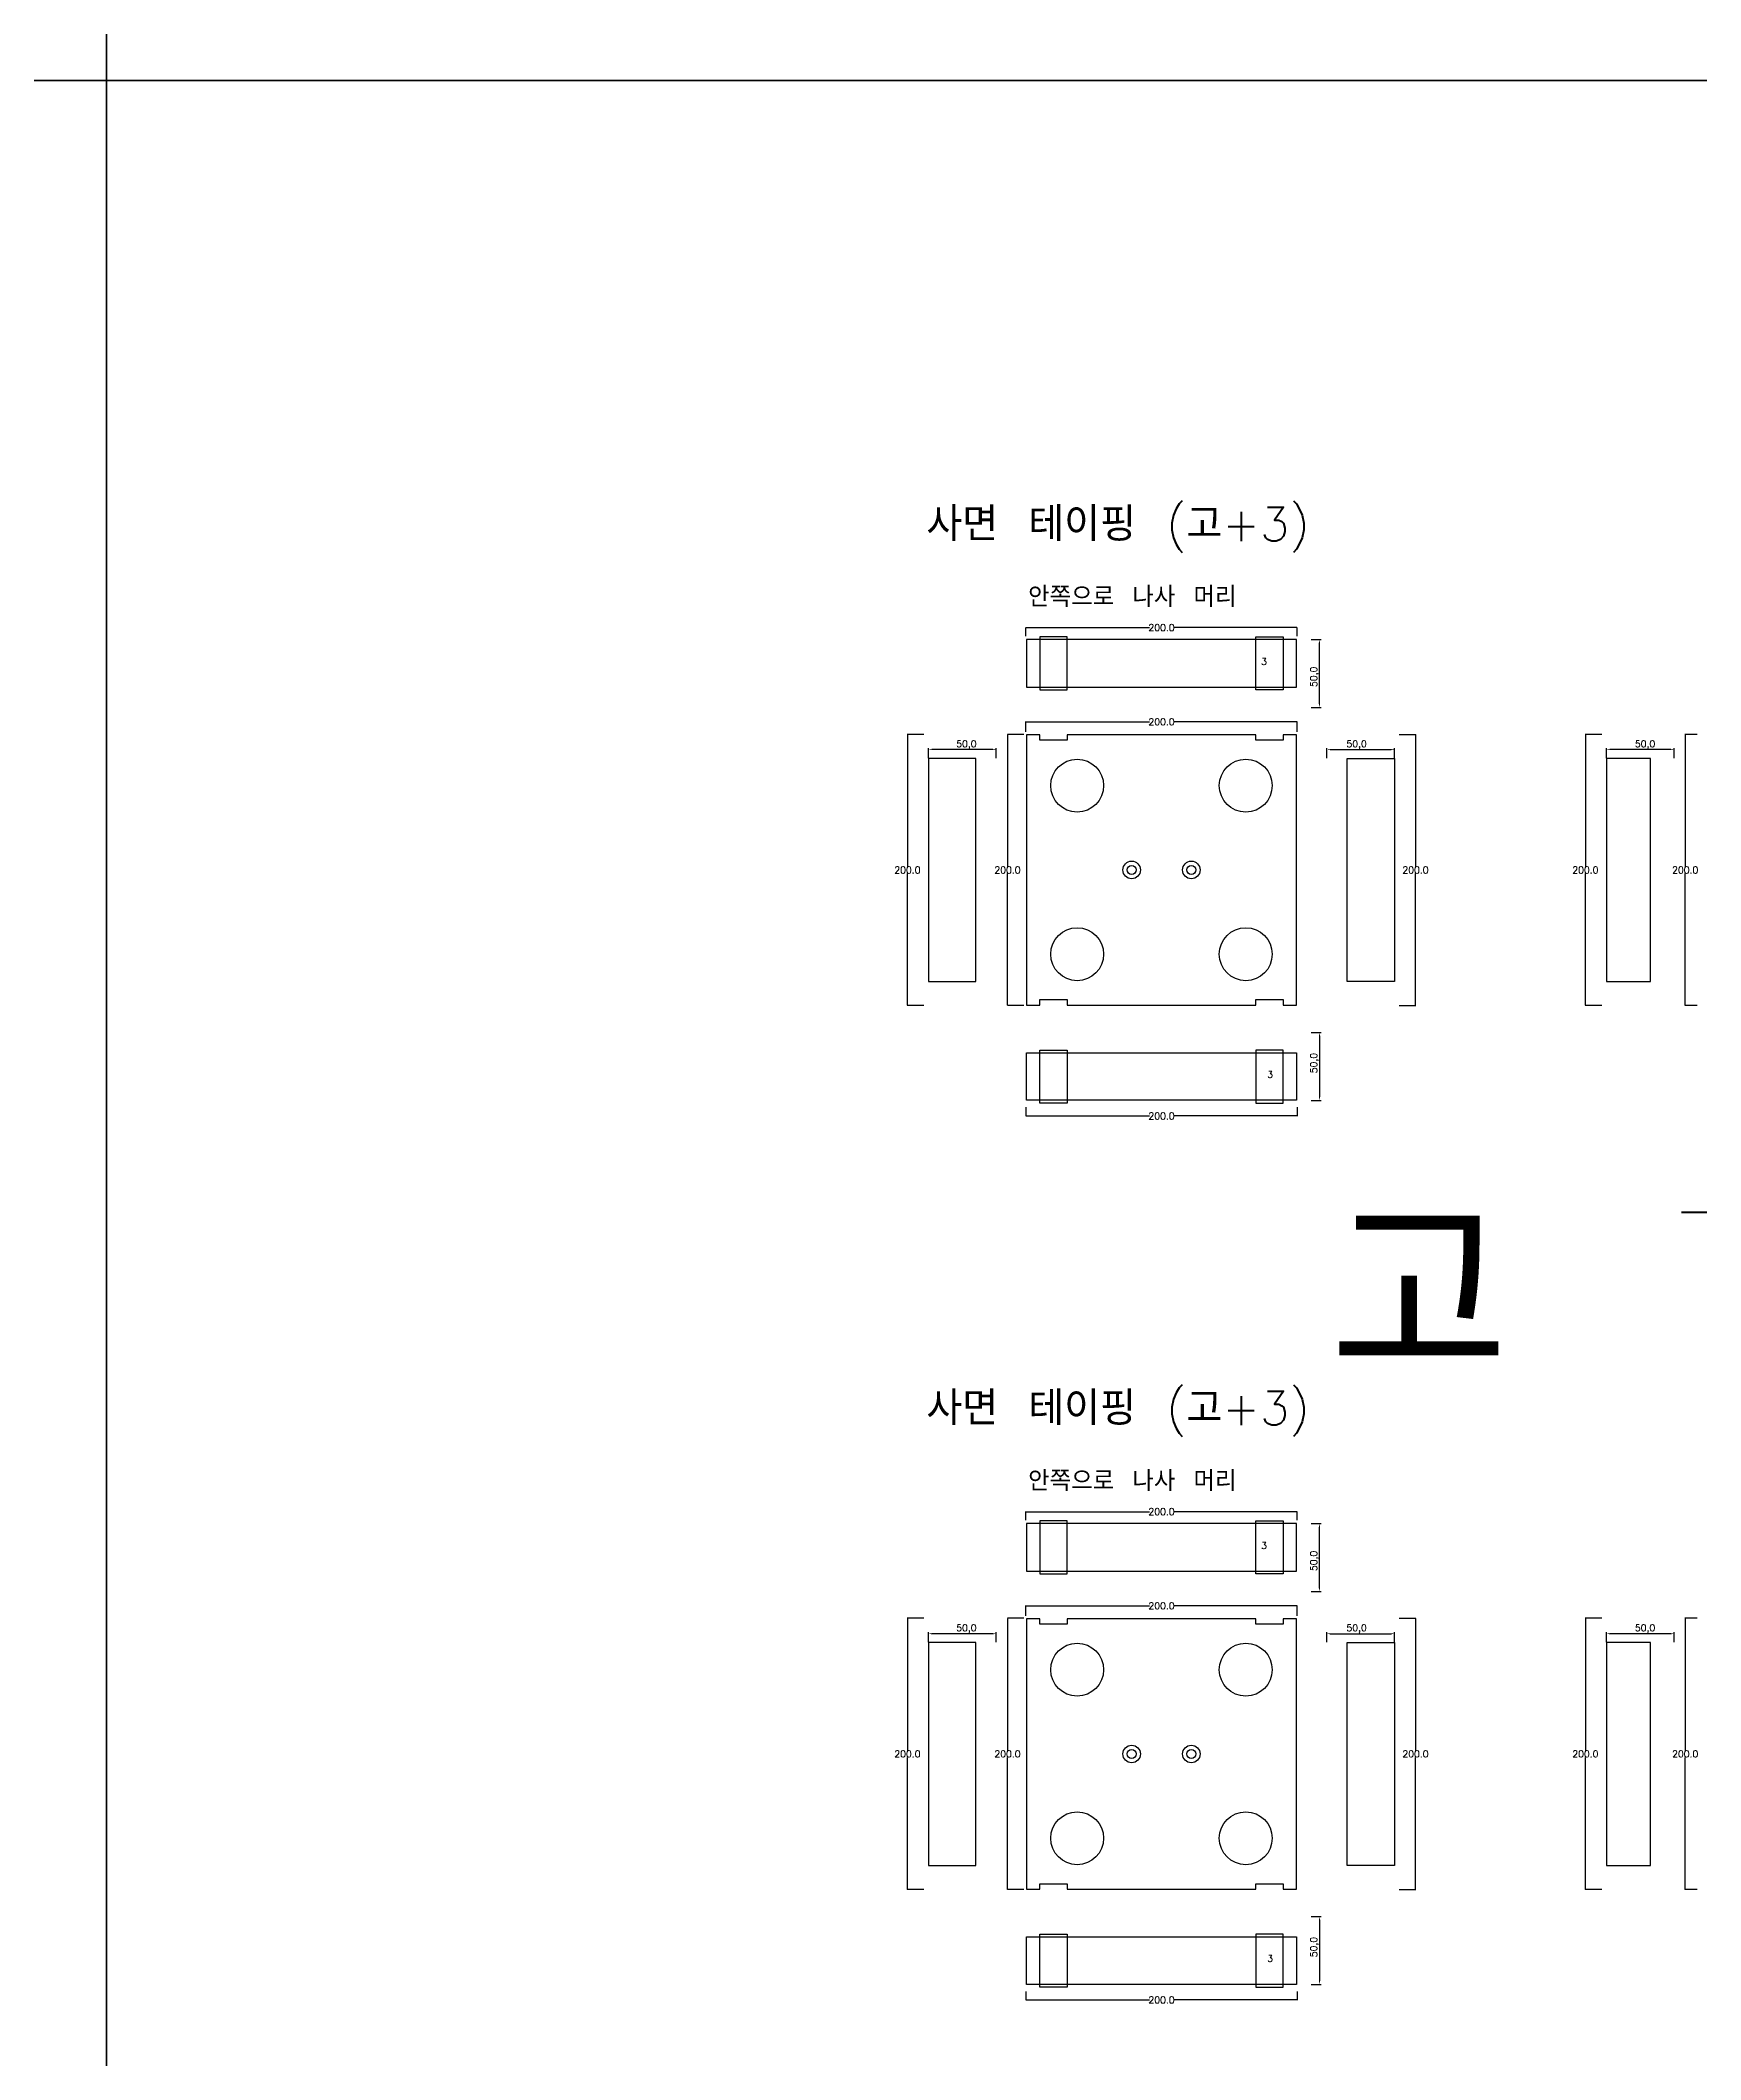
# Model space of a CAD drawing. Header units: millimetres. Extents: x 13291 to 28291, y 200 to 6643.
# Drawn here: x 25243 to 26467, y 3240 to 4729 of the extents above; entities that cross this region are included whole.
import ezdxf

# ---------------------------------------------------------------- set-up
doc = ezdxf.new("R2010")
doc.units = ezdxf.units.MM
for name, color, linetype in [('TEXT', 3, 'Continuous'), ('볼트 구멍', 7, 'Continuous'), ('치구', 7, 'Continuous'), ('치수', 7, 'Continuous')]:
    doc.layers.add(name, color=color, linetype=linetype)
doc.styles.get("Standard").update_dxf_attribs({"font": 'txt.shx', "bigfont": 'whgtxt.shx'})
doc.dimstyles.new('ISO-25', dxfattribs={"dimtxt": 2.5, "dimasz": 2.5, "dimexe": 1.25, "dimexo": 0.625, "dimtad": 1, "dimtxsty": 'Standard', "dimcen": 2.5, "dimadec": 0, "dimazin": 0, "dimtfac": 1, "dimtmove": 0, "dimatfit": 3, "dimfxl": 0, "dimarcsym": 0})
doc.dimstyles.get("Standard").update_dxf_attribs({"dimtxt": 7, "dimasz": 0.18, "dimexe": 0.18, "dimexo": 0.0625, "dimgap": 0.09, "dimtad": 0, "dimtih": 1, "dimtoh": 1, "dimdec": 1, "dimzin": 0, "dimdsep": 46, "dimtxsty": 'Standard', "dimcen": 0.09, "dimadec": 0, "dimazin": 0, "dimtfac": 1, "dimtdec": 1, "dimtofl": 0, "dimtmove": 0, "dimatfit": 3, "dimfxl": 0, "dimtolj": 1, "dimtzin": 0, "dimarcsym": 0})

# ---------------------------------------------------------------- blocks, each defined once
blk = doc.blocks.new('*D7')
at = {"layer": 'Defpoints', "color": 0, "linetype": 'Continuous'}
for p in [(25969.5, 3942.6), (26169.5, 3942.6), (26169.5, 3936.2)]:
    blk.add_point(p, dxfattribs=at)
at = {"layer": '치수', "color": 0, "linetype": 'Continuous', "lineweight": -2}
for p, q in [((25969.5, 3942.6), (25969.5, 3936.1)), ((25969.6, 3936.2), (26060.6, 3936.2)), ((26169.3, 3936.2), (26078.3, 3936.2)), ((26169.5, 3942.6), (26169.5, 3936.1))]:
    blk.add_line(p, q, dxfattribs=at)
at = {"layer": '치수', "color": 0, "linetype": 'Continuous'}
for points in [[(25969.6, 3936.3), (25969.6, 3936.2), (25969.5, 3936.2)], [(26169.3, 3936.3), (26169.3, 3936.2), (26169.5, 3936.2)]]:
    blk.add_solid(points, dxfattribs=at)
at = {"layer": '치수', "color": 0, "linetype": 'Continuous', "insert": (26069.5, 3936.2), "char_height": 5, "attachment_point": 5}
blk.add_mtext('\\A1;200.0', dxfattribs=at)
blk = doc.blocks.new('*D8')
at = {"layer": 'Defpoints', "color": 0, "linetype": 'Continuous'}
for p in [(25969.5, 4219.4), (26169.5, 4226.8), (26169.5, 4219.4)]:
    blk.add_point(p, dxfattribs=at)
at = {"layer": '치수', "color": 0, "linetype": 'Continuous', "lineweight": -2}
for p, q in [((25969.5, 4219.5), (25969.5, 4227)), ((25969.6, 4226.8), (26060.6, 4226.8)), ((26169.3, 4226.8), (26078.3, 4226.8)), ((26169.5, 4219.5), (26169.5, 4227))]:
    blk.add_line(p, q, dxfattribs=at)
at = {"layer": '치수', "color": 0, "linetype": 'Continuous'}
for points in [[(25969.6, 4226.9), (25969.6, 4226.8), (25969.5, 4226.8)], [(26169.3, 4226.9), (26169.3, 4226.8), (26169.5, 4226.8)]]:
    blk.add_solid(points, dxfattribs=at)
at = {"layer": '치수', "color": 0, "linetype": 'Continuous', "insert": (26069.5, 4226.8), "char_height": 5, "attachment_point": 5}
blk.add_mtext('\\A1;200.0', dxfattribs=at)
blk = doc.blocks.new('*D9')
at = {"layer": 'Defpoints', "color": 0, "linetype": 'Continuous'}
for p in [(25969.5, 4289.9), (26169.5, 4296.3), (26169.5, 4289.9)]:
    blk.add_point(p, dxfattribs=at)
at = {"layer": '치수', "color": 0, "linetype": 'Continuous', "lineweight": -2}
for p, q in [((25969.5, 4290), (25969.5, 4296.5)), ((25969.6, 4296.3), (26060.6, 4296.3)), ((26169.3, 4296.3), (26078.3, 4296.3)), ((26169.5, 4290), (26169.5, 4296.5))]:
    blk.add_line(p, q, dxfattribs=at)
at = {"layer": '치수', "color": 0, "linetype": 'Continuous'}
for points in [[(25969.6, 4296.3), (25969.6, 4296.3), (25969.5, 4296.3)], [(26169.3, 4296.3), (26169.3, 4296.3), (26169.5, 4296.3)]]:
    blk.add_solid(points, dxfattribs=at)
at = {"layer": '치수', "color": 0, "linetype": 'Continuous', "insert": (26069.5, 4296.3), "char_height": 5, "attachment_point": 5}
blk.add_mtext('\\A1;200.0', dxfattribs=at)
blk = doc.blocks.new('*D85')
at = {"layer": 'Defpoints', "color": 0, "linetype": 'Continuous'}
for p in [(25894.2, 4217.6), (25882.1, 4017.6), (25894.2, 4017.6)]:
    blk.add_point(p, dxfattribs=at)
at = {"layer": '치수', "color": 0, "linetype": 'Continuous', "lineweight": -2}
for p, q in [((25894.1, 4217.6), (25881.9, 4217.6)), ((25882.1, 4217.4), (25882.1, 4120.2)), ((25882.1, 4017.8), (25882.1, 4115)), ((25894.1, 4017.6), (25881.9, 4017.6))]:
    blk.add_line(p, q, dxfattribs=at)
at = {"layer": '치수', "color": 0, "linetype": 'Continuous'}
for points in [[(25882.1, 4217.4), (25882.1, 4217.4), (25882.1, 4217.6)], [(25882.1, 4017.8), (25882.1, 4017.8), (25882.1, 4017.6)]]:
    blk.add_solid(points, dxfattribs=at)
at = {"layer": '치수', "color": 0, "linetype": 'Continuous', "insert": (25882.1, 4117.6), "char_height": 5, "attachment_point": 5}
blk.add_mtext('\\A1;200.0', dxfattribs=at)
blk = doc.blocks.new('*D86')
at = {"layer": 'Defpoints', "color": 0, "linetype": 'Continuous'}
for p in [(25968, 4217.6), (25955.9, 4017.6), (25968, 4017.6)]:
    blk.add_point(p, dxfattribs=at)
at = {"layer": '치수', "color": 0, "linetype": 'Continuous', "lineweight": -2}
for p, q in [((25967.9, 4217.6), (25955.8, 4217.6)), ((25955.9, 4217.4), (25955.9, 4120.2)), ((25955.9, 4017.8), (25955.9, 4115)), ((25967.9, 4017.6), (25955.8, 4017.6))]:
    blk.add_line(p, q, dxfattribs=at)
at = {"layer": '치수', "color": 0, "linetype": 'Continuous'}
for points in [[(25955.9, 4217.4), (25956, 4217.4), (25955.9, 4217.6)], [(25955.9, 4017.8), (25956, 4017.8), (25955.9, 4017.6)]]:
    blk.add_solid(points, dxfattribs=at)
at = {"layer": '치수', "color": 0, "linetype": 'Continuous', "insert": (25955.9, 4117.6), "char_height": 5, "attachment_point": 5}
blk.add_mtext('\\A1;200.0', dxfattribs=at)
blk = doc.blocks.new('*D87')
at = {"layer": 'Defpoints', "color": 0}
for p in [(25897.6, 4206.3), (25897.6, 4199.4), (25947.6, 4199.4)]:
    blk.add_point(p, dxfattribs=at)
at = {"layer": '치수', "color": 0, "lineweight": -2}
for p, q in [((25897.6, 4200), (25897.6, 4207.5)), ((25945.1, 4206.3), (25900.1, 4206.3)), ((25947.6, 4200), (25947.6, 4207.5))]:
    blk.add_line(p, q, dxfattribs=at)
at = {"layer": '치수', "color": 0}
for points in [[(25900.1, 4206.7), (25900.1, 4205.9), (25897.6, 4206.3)], [(25945.1, 4206.7), (25945.1, 4205.9), (25947.6, 4206.3)]]:
    blk.add_solid(points, dxfattribs=at)
at = {"layer": '치수', "color": 0, "insert": (25925.6, 4209.8), "char_height": 5, "attachment_point": 5}
blk.add_mtext('50,0', dxfattribs=at)
blk = doc.blocks.new('*D190')
at = {"layer": 'Defpoints', "color": 0}
for p in [(26179.1, 4287.5), (26186, 4287.5), (26179.1, 4237.5)]:
    blk.add_point(p, dxfattribs=at)
at = {"layer": '치수', "color": 0, "lineweight": -2}
for p, q in [((26179.8, 4287.5), (26187.3, 4287.5)), ((26186, 4240), (26186, 4285)), ((26179.8, 4237.5), (26187.3, 4237.5))]:
    blk.add_line(p, q, dxfattribs=at)
at = {"layer": '치수', "color": 0}
for points in [[(26185.6, 4285), (26186.5, 4285), (26186, 4287.5)], [(26185.6, 4240), (26186.5, 4240), (26186, 4237.5)]]:
    blk.add_solid(points, dxfattribs=at)
at = {"layer": '치수', "color": 0, "insert": (26182.5, 4260), "char_height": 5, "attachment_point": 5, "rotation": 90}
blk.add_mtext('50,0', dxfattribs=at)
blk = doc.blocks.new('*D191')
at = {"layer": 'Defpoints', "color": 0, "linetype": 'Continuous'}
for p in [(26244.8, 4217.6), (26244.8, 4017.6), (26256.8, 4017.6)]:
    blk.add_point(p, dxfattribs=at)
at = {"layer": '치수', "color": 0, "linetype": 'Continuous', "lineweight": -2}
for p, q in [((26244.8, 4217.6), (26257, 4217.6)), ((26256.8, 4217.4), (26256.8, 4120.2)), ((26256.8, 4017.8), (26256.8, 4115)), ((26244.8, 4017.6), (26257, 4017.6))]:
    blk.add_line(p, q, dxfattribs=at)
at = {"layer": '치수', "color": 0, "linetype": 'Continuous'}
for points in [[(26256.8, 4217.4), (26256.9, 4217.4), (26256.8, 4217.6)], [(26256.8, 4017.8), (26256.9, 4017.8), (26256.8, 4017.6)]]:
    blk.add_solid(points, dxfattribs=at)
at = {"layer": '치수', "color": 0, "linetype": 'Continuous', "insert": (26256.8, 4117.6), "char_height": 5, "attachment_point": 5}
blk.add_mtext('\\A1;200.0', dxfattribs=at)
blk = doc.blocks.new('*D192')
at = {"layer": 'Defpoints', "color": 0}
for p in [(26179.1, 3997.7), (26179.1, 3947.7), (26186, 3947.7)]:
    blk.add_point(p, dxfattribs=at)
at = {"layer": '치수', "color": 0, "lineweight": -2}
for p, q in [((26179.8, 3997.7), (26187.3, 3997.7)), ((26186, 3995.2), (26186, 3950.2)), ((26179.8, 3947.7), (26187.3, 3947.7))]:
    blk.add_line(p, q, dxfattribs=at)
at = {"layer": '치수', "color": 0}
for points in [[(26185.6, 3995.2), (26186.5, 3995.2), (26186, 3997.7)], [(26185.6, 3950.2), (26186.5, 3950.2), (26186, 3947.7)]]:
    blk.add_solid(points, dxfattribs=at)
at = {"layer": '치수', "color": 0, "insert": (26182.5, 3975.2), "char_height": 5, "attachment_point": 5, "rotation": 90}
blk.add_mtext('50,0', dxfattribs=at)
blk = doc.blocks.new('*D193')
at = {"layer": 'Defpoints', "color": 0}
for p in [(26191.4, 4199.4), (26241.4, 4206.3), (26241.4, 4199.4)]:
    blk.add_point(p, dxfattribs=at)
at = {"layer": '치수', "color": 0, "lineweight": -2}
for p, q in [((26191.4, 4200), (26191.4, 4207.5)), ((26193.9, 4206.3), (26238.9, 4206.3)), ((26241.4, 4200), (26241.4, 4207.5))]:
    blk.add_line(p, q, dxfattribs=at)
at = {"layer": '치수', "color": 0}
for points in [[(26193.9, 4206.7), (26193.9, 4205.9), (26191.4, 4206.3)], [(26238.9, 4206.7), (26238.9, 4205.9), (26241.4, 4206.3)]]:
    blk.add_solid(points, dxfattribs=at)
at = {"layer": '치수', "color": 0, "insert": (26213.4, 4209.8), "char_height": 5, "attachment_point": 5}
blk.add_mtext('50,0', dxfattribs=at)
blk = doc.blocks.new('*D194')
at = {"layer": 'Defpoints', "color": 0, "linetype": 'Continuous'}
for p in [(26464.6, 4217.6), (26455.7, 4017.6), (26464.6, 4017.6)]:
    blk.add_point(p, dxfattribs=at)
at = {"layer": '치수', "color": 0, "linetype": 'Continuous', "lineweight": -2}
for p, q in [((26464.5, 4217.6), (26455.5, 4217.6)), ((26455.7, 4217.4), (26455.7, 4120.2)), ((26455.7, 4017.8), (26455.7, 4115)), ((26464.5, 4017.6), (26455.5, 4017.6))]:
    blk.add_line(p, q, dxfattribs=at)
at = {"layer": '치수', "color": 0, "linetype": 'Continuous'}
for points in [[(26455.6, 4217.4), (26455.7, 4217.4), (26455.7, 4217.6)], [(26455.6, 4017.8), (26455.7, 4017.8), (26455.7, 4017.6)]]:
    blk.add_solid(points, dxfattribs=at)
at = {"layer": '치수', "color": 0, "linetype": 'Continuous', "insert": (26455.7, 4117.6), "char_height": 5, "attachment_point": 5}
blk.add_mtext('\\A1;200.0', dxfattribs=at)
blk = doc.blocks.new('*D480')
at = {"layer": 'Defpoints', "color": 0, "linetype": 'Continuous'}
for p in [(26394.2, 4217.6), (26382.1, 4017.6), (26394.2, 4017.6)]:
    blk.add_point(p, dxfattribs=at)
at = {"layer": '치수', "color": 0, "linetype": 'Continuous', "lineweight": -2}
for p, q in [((26394.1, 4217.6), (26381.9, 4217.6)), ((26382.1, 4217.4), (26382.1, 4120.2)), ((26382.1, 4017.8), (26382.1, 4115)), ((26394.1, 4017.6), (26381.9, 4017.6))]:
    blk.add_line(p, q, dxfattribs=at)
at = {"layer": '치수', "color": 0, "linetype": 'Continuous'}
for points in [[(26382.1, 4217.4), (26382.1, 4217.4), (26382.1, 4217.6)], [(26382.1, 4017.8), (26382.1, 4017.8), (26382.1, 4017.6)]]:
    blk.add_solid(points, dxfattribs=at)
at = {"layer": '치수', "color": 0, "linetype": 'Continuous', "insert": (26382.1, 4117.6), "char_height": 5, "attachment_point": 5}
blk.add_mtext('\\A1;200.0', dxfattribs=at)
blk = doc.blocks.new('*D481')
at = {"layer": 'Defpoints', "color": 0}
for p in [(26397.6, 4206.3), (26397.6, 4199.4), (26447.6, 4199.4)]:
    blk.add_point(p, dxfattribs=at)
at = {"layer": '치수', "color": 0, "lineweight": -2}
for p, q in [((26397.6, 4200), (26397.6, 4207.5)), ((26445.1, 4206.3), (26400.1, 4206.3)), ((26447.6, 4200), (26447.6, 4207.5))]:
    blk.add_line(p, q, dxfattribs=at)
at = {"layer": '치수', "color": 0}
for points in [[(26400.1, 4206.7), (26400.1, 4205.9), (26397.6, 4206.3)], [(26445.1, 4206.7), (26445.1, 4205.9), (26447.6, 4206.3)]]:
    blk.add_solid(points, dxfattribs=at)
at = {"layer": '치수', "color": 0, "insert": (26426.1, 4209.8), "char_height": 5, "attachment_point": 5}
blk.add_mtext('50,0', dxfattribs=at)
blk = doc.blocks.new('*D493')
at = {"layer": 'Defpoints', "color": 0}
for p in [(26179.1, 3635.6), (26186, 3635.6), (26179.1, 3585.6)]:
    blk.add_point(p, dxfattribs=at)
at = {"layer": '치수', "color": 0, "lineweight": -2}
for p, q in [((26179.8, 3635.6), (26187.3, 3635.6)), ((26186, 3588.1), (26186, 3633.1)), ((26179.8, 3585.6), (26187.3, 3585.6))]:
    blk.add_line(p, q, dxfattribs=at)
at = {"layer": '치수', "color": 0}
for points in [[(26185.6, 3633.1), (26186.5, 3633.1), (26186, 3635.6)], [(26185.6, 3588.1), (26186.5, 3588.1), (26186, 3585.6)]]:
    blk.add_solid(points, dxfattribs=at)
at = {"layer": '치수', "color": 0, "insert": (26182.5, 3608.1), "char_height": 5, "attachment_point": 5, "rotation": 90}
blk.add_mtext('50,0', dxfattribs=at)
blk = doc.blocks.new('*D494')
at = {"layer": 'Defpoints', "color": 0, "linetype": 'Continuous'}
for p in [(26244.8, 3565.8), (26244.8, 3365.8), (26256.8, 3365.8)]:
    blk.add_point(p, dxfattribs=at)
at = {"layer": '치수', "color": 0, "linetype": 'Continuous', "lineweight": -2}
for p, q in [((26244.8, 3565.8), (26257, 3565.8)), ((26256.8, 3565.6), (26256.8, 3468.3)), ((26256.8, 3365.9), (26256.8, 3463.2)), ((26244.8, 3365.8), (26257, 3365.8))]:
    blk.add_line(p, q, dxfattribs=at)
at = {"layer": '치수', "color": 0, "linetype": 'Continuous'}
for points in [[(26256.8, 3565.6), (26256.9, 3565.6), (26256.8, 3565.8)], [(26256.8, 3365.9), (26256.9, 3365.9), (26256.8, 3365.8)]]:
    blk.add_solid(points, dxfattribs=at)
at = {"layer": '치수', "color": 0, "linetype": 'Continuous', "insert": (26256.8, 3465.8), "char_height": 5, "attachment_point": 5}
blk.add_mtext('\\A1;200.0', dxfattribs=at)
blk = doc.blocks.new('*D489')
at = {"layer": 'Defpoints', "color": 0, "linetype": 'Continuous'}
for p in [(25968, 3565.8), (25955.9, 3365.8), (25968, 3365.8)]:
    blk.add_point(p, dxfattribs=at)
at = {"layer": '치수', "color": 0, "linetype": 'Continuous', "lineweight": -2}
for p, q in [((25967.9, 3565.8), (25955.8, 3565.8)), ((25955.9, 3565.6), (25955.9, 3468.3)), ((25955.9, 3365.9), (25955.9, 3463.2)), ((25967.9, 3365.8), (25955.8, 3365.8))]:
    blk.add_line(p, q, dxfattribs=at)
at = {"layer": '치수', "color": 0, "linetype": 'Continuous'}
for points in [[(25955.9, 3565.6), (25956, 3565.6), (25955.9, 3565.8)], [(25955.9, 3365.9), (25956, 3365.9), (25955.9, 3365.8)]]:
    blk.add_solid(points, dxfattribs=at)
at = {"layer": '치수', "color": 0, "linetype": 'Continuous', "insert": (25955.9, 3465.8), "char_height": 5, "attachment_point": 5}
blk.add_mtext('\\A1;200.0', dxfattribs=at)
blk = doc.blocks.new('*D488')
at = {"layer": 'Defpoints', "color": 0, "linetype": 'Continuous'}
for p in [(25894.2, 3565.8), (25882.1, 3365.8), (25894.2, 3365.8)]:
    blk.add_point(p, dxfattribs=at)
at = {"layer": '치수', "color": 0, "linetype": 'Continuous', "lineweight": -2}
for p, q in [((25894.1, 3565.8), (25881.9, 3565.8)), ((25882.1, 3565.6), (25882.1, 3468.3)), ((25882.1, 3365.9), (25882.1, 3463.2)), ((25894.1, 3365.8), (25881.9, 3365.8))]:
    blk.add_line(p, q, dxfattribs=at)
at = {"layer": '치수', "color": 0, "linetype": 'Continuous'}
for points in [[(25882.1, 3565.6), (25882.1, 3565.6), (25882.1, 3565.8)], [(25882.1, 3365.9), (25882.1, 3365.9), (25882.1, 3365.8)]]:
    blk.add_solid(points, dxfattribs=at)
at = {"layer": '치수', "color": 0, "linetype": 'Continuous', "insert": (25882.1, 3465.8), "char_height": 5, "attachment_point": 5}
blk.add_mtext('\\A1;200.0', dxfattribs=at)
blk = doc.blocks.new('*D485')
at = {"layer": 'Defpoints', "color": 0, "linetype": 'Continuous'}
for p in [(25969.5, 3290.8), (26169.5, 3290.8), (26169.5, 3284.4)]:
    blk.add_point(p, dxfattribs=at)
at = {"layer": '치수', "color": 0, "linetype": 'Continuous', "lineweight": -2}
for p, q in [((25969.5, 3290.7), (25969.5, 3284.2)), ((26169.5, 3290.7), (26169.5, 3284.2)), ((25969.6, 3284.4), (26060.6, 3284.4)), ((26169.3, 3284.4), (26078.3, 3284.4))]:
    blk.add_line(p, q, dxfattribs=at)
at = {"layer": '치수', "color": 0, "linetype": 'Continuous'}
for points in [[(25969.6, 3284.4), (25969.6, 3284.3), (25969.5, 3284.4)], [(26169.3, 3284.4), (26169.3, 3284.3), (26169.5, 3284.4)]]:
    blk.add_solid(points, dxfattribs=at)
at = {"layer": '치수', "color": 0, "linetype": 'Continuous', "insert": (26069.5, 3284.4), "char_height": 5, "attachment_point": 5}
blk.add_mtext('\\A1;200.0', dxfattribs=at)
blk = doc.blocks.new('*D495')
at = {"layer": 'Defpoints', "color": 0}
for p in [(26179.1, 3345.9), (26179.1, 3295.9), (26186, 3295.9)]:
    blk.add_point(p, dxfattribs=at)
at = {"layer": '치수', "color": 0, "lineweight": -2}
for p, q in [((26179.8, 3345.9), (26187.3, 3345.9)), ((26186, 3343.4), (26186, 3298.4)), ((26179.8, 3295.9), (26187.3, 3295.9))]:
    blk.add_line(p, q, dxfattribs=at)
at = {"layer": '치수', "color": 0}
for points in [[(26185.6, 3343.4), (26186.5, 3343.4), (26186, 3345.9)], [(26185.6, 3298.4), (26186.5, 3298.4), (26186, 3295.9)]]:
    blk.add_solid(points, dxfattribs=at)
at = {"layer": '치수', "color": 0, "insert": (26182.5, 3323.4), "char_height": 5, "attachment_point": 5, "rotation": 90}
blk.add_mtext('50,0', dxfattribs=at)
blk = doc.blocks.new('*D486')
at = {"layer": 'Defpoints', "color": 0, "linetype": 'Continuous'}
for p in [(26169.5, 3575), (25969.5, 3567.6), (26169.5, 3567.6)]:
    blk.add_point(p, dxfattribs=at)
at = {"layer": '치수', "color": 0, "linetype": 'Continuous', "lineweight": -2}
for p, q in [((25969.5, 3567.6), (25969.5, 3575.2)), ((25969.6, 3575), (26060.6, 3575)), ((26169.3, 3575), (26078.3, 3575)), ((26169.5, 3567.6), (26169.5, 3575.2))]:
    blk.add_line(p, q, dxfattribs=at)
at = {"layer": '치수', "color": 0, "linetype": 'Continuous'}
for points in [[(25969.6, 3575), (25969.6, 3574.9), (25969.5, 3575)], [(26169.3, 3575), (26169.3, 3574.9), (26169.5, 3575)]]:
    blk.add_solid(points, dxfattribs=at)
at = {"layer": '치수', "color": 0, "linetype": 'Continuous', "insert": (26069.5, 3575), "char_height": 5, "attachment_point": 5}
blk.add_mtext('\\A1;200.0', dxfattribs=at)
blk = doc.blocks.new('*D490')
at = {"layer": 'Defpoints', "color": 0}
for p in [(25897.6, 3554.4), (25897.6, 3547.6), (25947.6, 3547.6)]:
    blk.add_point(p, dxfattribs=at)
at = {"layer": '치수', "color": 0, "lineweight": -2}
for p, q in [((25897.6, 3548.2), (25897.6, 3555.7)), ((25945.1, 3554.4), (25900.1, 3554.4)), ((25947.6, 3548.2), (25947.6, 3555.7))]:
    blk.add_line(p, q, dxfattribs=at)
at = {"layer": '치수', "color": 0}
for points in [[(25900.1, 3554.8), (25900.1, 3554), (25897.6, 3554.4)], [(25945.1, 3554.8), (25945.1, 3554), (25947.6, 3554.4)]]:
    blk.add_solid(points, dxfattribs=at)
at = {"layer": '치수', "color": 0, "insert": (25925.6, 3558), "char_height": 5, "attachment_point": 5}
blk.add_mtext('50,0', dxfattribs=at)
blk = doc.blocks.new('*D496')
at = {"layer": 'Defpoints', "color": 0}
for p in [(26191.4, 3547.6), (26241.4, 3554.4), (26241.4, 3547.6)]:
    blk.add_point(p, dxfattribs=at)
at = {"layer": '치수', "color": 0, "lineweight": -2}
for p, q in [((26191.4, 3548.2), (26191.4, 3555.7)), ((26193.9, 3554.4), (26238.9, 3554.4)), ((26241.4, 3548.2), (26241.4, 3555.7))]:
    blk.add_line(p, q, dxfattribs=at)
at = {"layer": '치수', "color": 0}
for points in [[(26193.9, 3554.8), (26193.9, 3554), (26191.4, 3554.4)], [(26238.9, 3554.8), (26238.9, 3554), (26241.4, 3554.4)]]:
    blk.add_solid(points, dxfattribs=at)
at = {"layer": '치수', "color": 0, "insert": (26213.4, 3558), "char_height": 5, "attachment_point": 5}
blk.add_mtext('50,0', dxfattribs=at)
blk = doc.blocks.new('*D505')
at = {"layer": 'Defpoints', "color": 0, "linetype": 'Continuous'}
for p in [(26394.2, 3565.8), (26382.1, 3365.8), (26394.2, 3365.8)]:
    blk.add_point(p, dxfattribs=at)
at = {"layer": '치수', "color": 0, "linetype": 'Continuous', "lineweight": -2}
for p, q in [((26394.1, 3565.8), (26381.9, 3565.8)), ((26382.1, 3565.6), (26382.1, 3468.3)), ((26382.1, 3365.9), (26382.1, 3463.2)), ((26394.1, 3365.8), (26381.9, 3365.8))]:
    blk.add_line(p, q, dxfattribs=at)
at = {"layer": '치수', "color": 0, "linetype": 'Continuous'}
for points in [[(26382.1, 3565.6), (26382.1, 3565.6), (26382.1, 3565.8)], [(26382.1, 3365.9), (26382.1, 3365.9), (26382.1, 3365.8)]]:
    blk.add_solid(points, dxfattribs=at)
at = {"layer": '치수', "color": 0, "linetype": 'Continuous', "insert": (26382.1, 3465.8), "char_height": 5, "attachment_point": 5}
blk.add_mtext('\\A1;200.0', dxfattribs=at)
blk = doc.blocks.new('*D497')
at = {"layer": 'Defpoints', "color": 0, "linetype": 'Continuous'}
for p in [(26464.6, 3565.8), (26455.7, 3365.8), (26464.6, 3365.8)]:
    blk.add_point(p, dxfattribs=at)
at = {"layer": '치수', "color": 0, "linetype": 'Continuous', "lineweight": -2}
for p, q in [((26464.5, 3565.8), (26455.5, 3565.8)), ((26455.7, 3565.6), (26455.7, 3468.3)), ((26455.7, 3365.9), (26455.7, 3463.2)), ((26464.5, 3365.8), (26455.5, 3365.8))]:
    blk.add_line(p, q, dxfattribs=at)
at = {"layer": '치수', "color": 0, "linetype": 'Continuous'}
for points in [[(26455.6, 3565.6), (26455.7, 3565.6), (26455.7, 3565.8)], [(26455.6, 3365.9), (26455.7, 3365.9), (26455.7, 3365.8)]]:
    blk.add_solid(points, dxfattribs=at)
at = {"layer": '치수', "color": 0, "linetype": 'Continuous', "insert": (26455.7, 3465.8), "char_height": 5, "attachment_point": 5}
blk.add_mtext('\\A1;200.0', dxfattribs=at)
blk = doc.blocks.new('*D506')
at = {"layer": 'Defpoints', "color": 0}
for p in [(26397.6, 3554.4), (26397.6, 3547.6), (26447.6, 3547.6)]:
    blk.add_point(p, dxfattribs=at)
at = {"layer": '치수', "color": 0, "lineweight": -2}
for p, q in [((26397.6, 3548.2), (26397.6, 3555.7)), ((26445.1, 3554.4), (26400.1, 3554.4)), ((26447.6, 3548.2), (26447.6, 3555.7))]:
    blk.add_line(p, q, dxfattribs=at)
at = {"layer": '치수', "color": 0}
for points in [[(26400.1, 3554.8), (26400.1, 3554), (26397.6, 3554.4)], [(26445.1, 3554.8), (26445.1, 3554), (26447.6, 3554.4)]]:
    blk.add_solid(points, dxfattribs=at)
at = {"layer": '치수', "color": 0, "insert": (26426.1, 3558), "char_height": 5, "attachment_point": 5}
blk.add_mtext('50,0', dxfattribs=at)
blk = doc.blocks.new('*D487')
at = {"layer": 'Defpoints', "color": 0, "linetype": 'Continuous'}
for p in [(25969.5, 3638), (26169.5, 3644.4), (26169.5, 3638)]:
    blk.add_point(p, dxfattribs=at)
at = {"layer": '치수', "color": 0, "linetype": 'Continuous', "lineweight": -2}
for p, q in [((25969.5, 3638.1), (25969.5, 3644.6)), ((25969.6, 3644.4), (26060.6, 3644.4)), ((26169.3, 3644.4), (26078.3, 3644.4)), ((26169.5, 3638.1), (26169.5, 3644.6))]:
    blk.add_line(p, q, dxfattribs=at)
at = {"layer": '치수', "color": 0, "linetype": 'Continuous'}
for points in [[(25969.6, 3644.5), (25969.6, 3644.4), (25969.5, 3644.4)], [(26169.3, 3644.5), (26169.3, 3644.4), (26169.5, 3644.4)]]:
    blk.add_solid(points, dxfattribs=at)
at = {"layer": '치수', "color": 0, "linetype": 'Continuous', "insert": (26069.5, 3644.4), "char_height": 5, "attachment_point": 5}
blk.add_mtext('\\A1;200.0', dxfattribs=at)

msp = doc.modelspace()

# ---------------------------------------------------------------- linework, layer by layer
at = {"layer": 'TEXT', "color": 6}
for points in [[(22291.441, 4699.699), (22291.441, 6199.699), (25291.441, 6199.699), (25291.441, 4699.699)], [(25291.441, 4699.699), (25291.441, 6199.699), (28291.441, 6199.699), (28291.441, 4699.699)], [(22291.441, 3199.699), (22291.441, 4699.699), (25291.441, 4699.699), (25291.441, 3199.699)], [(25291.441, 3199.699), (25291.441, 4699.699), (28291.441, 4699.699), (28291.441, 3199.699)]]:
    msp.add_lwpolyline(points, close=True, dxfattribs=at)
at = {"layer": '볼트 구멍', "color": 2}
for centre in [(26047.463, 4117.613), (26091.463, 4117.613), (26047.463, 3465.756), (26091.463, 3465.756)]:
    msp.add_circle(centre, 6.5, dxfattribs=at)
at = {"layer": '볼트 구멍', "color": 3}
for centre in [(26047.463, 4117.613), (26091.463, 4117.613), (26047.463, 3465.756), (26091.463, 3465.756)]:
    msp.add_circle(centre, 3.25, dxfattribs=at)
at = {"layer": '치구', "color": 1}
for points in [[(25979.813, 4250.481), (25999.813, 4250.481), (25999.813, 4289.479), (25979.813, 4289.479)], [(26159.113, 4250.481), (26139.113, 4250.481), (26139.113, 4289.479), (26159.113, 4289.479)], [(25979.813, 3984.744), (25999.813, 3984.744), (25999.813, 3945.746), (25979.813, 3945.746)], [(26159.113, 3984.744), (26139.113, 3984.744), (26139.113, 3945.746), (26159.113, 3945.746)], [(25979.813, 3598.625), (25999.813, 3598.625), (25999.813, 3637.622), (25979.813, 3637.622)], [(26159.113, 3598.625), (26139.113, 3598.625), (26139.113, 3637.622), (26159.113, 3637.622)], [(25979.813, 3332.887), (25999.813, 3332.887), (25999.813, 3293.889), (25979.813, 3293.889)], [(26159.113, 3332.887), (26139.113, 3332.887), (26139.113, 3293.889), (26159.113, 3293.889)]]:
    msp.add_lwpolyline(points, close=True, dxfattribs=at)
at = {"layer": '치구'}
for points in [[(25969.813, 4252.481), (26169.113, 4252.481), (26169.113, 4287.481), (25969.813, 4287.481)], [(25969.813, 4017.963), (25979.813, 4017.963), (25979.813, 4021.963), (25999.813, 4021.963), (25999.813, 4017.963), (26139.113, 4017.963), (26139.113, 4021.963), (26159.113, 4021.963), (26159.113, 4017.963), (26169.113, 4017.963), (26169.113, 4217.263), (26159.113, 4217.263), (26159.113, 4213.263), (26139.113, 4213.263), (26139.113, 4217.263), (25999.813, 4217.263), (25999.813, 4213.263), (25979.813, 4213.263), (25979.813, 4217.263), (25969.813, 4217.263)], [(25932.563, 4199.863), (25897.563, 4199.863), (25897.563, 4035.363), (25932.563, 4035.363)], [(26206.363, 4199.863), (26241.363, 4199.863), (26241.363, 4035.363), (26206.363, 4035.363)], [(26430.063, 4199.863), (26397.563, 4199.863), (26397.563, 4035.357), (26430.063, 4035.357)], [(25969.813, 3982.744), (26169.113, 3982.744), (26169.113, 3947.744), (25969.813, 3947.744)], [(25969.813, 3600.625), (26169.113, 3600.625), (26169.113, 3635.625), (25969.813, 3635.625)], [(25969.813, 3366.106), (25979.813, 3366.106), (25979.813, 3370.106), (25999.813, 3370.106), (25999.813, 3366.106), (26139.113, 3366.106), (26139.113, 3370.106), (26159.113, 3370.106), (26159.113, 3366.106), (26169.113, 3366.106), (26169.113, 3565.406), (26159.113, 3565.406), (26159.113, 3561.406), (26139.113, 3561.406), (26139.113, 3565.406), (25999.813, 3565.406), (25999.813, 3561.406), (25979.813, 3561.406), (25979.813, 3565.406), (25969.813, 3565.406)], [(25932.563, 3548.006), (25897.563, 3548.006), (25897.563, 3383.506), (25932.563, 3383.506)], [(26206.363, 3548.006), (26241.363, 3548.006), (26241.363, 3383.506), (26206.363, 3383.506)], [(26430.063, 3548.006), (26397.563, 3548.006), (26397.563, 3383.506), (26430.063, 3383.506)], [(25969.813, 3330.887), (26169.113, 3330.887), (26169.113, 3295.887), (25969.813, 3295.887)]]:
    msp.add_lwpolyline(points, close=True, dxfattribs=at)
for centre in [(26007.313, 4179.763), (26131.613, 4179.763), (26007.313, 4055.463), (26131.613, 4055.463), (26007.313, 3527.906), (26131.613, 3527.906), (26007.313, 3403.606), (26131.613, 3403.606)]:
    msp.add_circle(centre, 19.5, dxfattribs=at)

# ---------------------------------------------------------------- texts
at = {"layer": 'TEXT', "linetype": 'Continuous'}
for p in [(25896.066, 4360.13), (25896.066, 3708.274)]:
    msp.add_text('사면 테이핑 (고+3)', height=25, dxfattribs=at).set_placement(p)
at = {"layer": 'TEXT', "color": 1}
for s, height, p in [('안쪽으로 나사 머리', 15, (25971.117, 4311.539)), ('3', 5, (26142.925, 4268.783)), ('3', 5, (26147.454, 3964.274)), ('안쪽으로 나사 머리', 15, (25971.117, 3659.682)), ('3', 5, (26142.925, 3616.926)), ('3', 5, (26147.454, 3312.417))]:
    msp.add_text(s, height=height, dxfattribs=at).set_placement(p)
at = {"layer": 'TEXT', "color": 1, "linetype": 'Continuous'}
msp.add_text('고 70이하 통치구', height=125, dxfattribs=at).set_placement((26193.329, 3740.244))

# ---------------------------------------------------------------- dimensions: what is measured, and where the dimension line sits
at = {"layer": '치수', "color": 4, "linetype": 'Continuous'}
for base, p1, p2, picture, middle in [((26169.463, 4296.303), (25969.463, 4289.906), (26169.463, 4289.906), '*D9', (26069.463, 4296.303)), ((26169.463, 3936.233), (25969.463, 3942.63), (26169.463, 3942.63), '*D7', (26069.463, 3936.233)), ((26169.463, 3644.446), (25969.463, 3638.049), (26169.463, 3638.049), '*D487', (26069.463, 3644.446)), ((26169.463, 3284.376), (25969.463, 3290.773), (26169.463, 3290.773), '*D485', (26069.463, 3284.376))]:
    dim = msp.add_linear_dim(base=base, p1=p1, p2=p2, dimstyle='Standard', override={"dimtxt": 5}, dxfattribs=at)
    dim.commit()
    dim.dimension.update_dxf_attribs({"geometry": picture, "text_midpoint": middle, "dimtype": 160})
at = {"layer": '치수', "color": 4}
for base, p1, p2, angle, picture, middle in [((26186.04, 4287.481), (26179.143, 4237.481), (26179.143, 4287.481), 90, '*D190', (26186.04, 4259.981)), ((25897.563, 4206.289), (25947.563, 4199.413), (25897.563, 4199.413), 180, '*D87', (25925.563, 4206.289)), ((26397.563, 4206.289), (26447.563, 4199.413), (26397.563, 4199.413), 180, '*D481', (26426.063, 4206.289)), ((26186.04, 3947.744), (26179.143, 3997.744), (26179.143, 3947.744), 270, '*D192', (26186.04, 3975.244)), ((26186.04, 3635.625), (26179.143, 3585.625), (26179.143, 3635.625), 90, '*D493', (26186.04, 3608.125)), ((25897.563, 3554.432), (25947.563, 3547.556), (25897.563, 3547.556), 180, '*D490', (25925.563, 3554.432)), ((26397.563, 3554.432), (26447.563, 3547.556), (26397.563, 3547.556), 180, '*D506', (26426.063, 3554.432)), ((26186.04, 3295.887), (26179.143, 3345.887), (26179.143, 3295.887), 270, '*D495', (26186.04, 3323.387))]:
    dim = msp.add_linear_dim(base=base, p1=p1, p2=p2, angle=angle, dimstyle='ISO-25', override={"dimtxt": 5, "dimdec": 1, "dimzin": 0, "dimtdec": 1}, dxfattribs=at)
    dim.commit()
    dim.dimension.update_dxf_attribs({"geometry": picture, "text_midpoint": middle, "dimtype": 160})
at = {"layer": '치수', "color": 4, "linetype": 'Continuous'}
for base, p1, p2, picture, middle in [((26169.463, 4226.834), (25969.463, 4219.437), (26169.463, 4219.437), '*D8', (26069.463, 4226.834)), ((26169.463, 3574.978), (25969.463, 3567.58), (26169.463, 3567.58), '*D486', (26069.463, 3574.978))]:
    dim = msp.add_linear_dim(base=base, p1=p1, p2=p2, dimstyle='Standard', override={"dimtxt": 5}, dxfattribs=at)
    dim.commit()
    dim.dimension.update_dxf_attribs({"geometry": picture, "text_midpoint": middle})
for base, p1, p2, picture, middle in [((25882.095, 4017.613), (25894.165, 4217.613), (25894.165, 4017.613), '*D85', (25882.095, 4117.613)), ((25955.933, 4017.613), (25968.003, 4217.613), (25968.003, 4017.613), '*D86', (25955.933, 4117.613)), ((26256.831, 4017.613), (26244.761, 4217.613), (26244.761, 4017.613), '*D191', (26256.831, 4117.613)), ((26382.095, 4017.613), (26394.165, 4217.613), (26394.165, 4017.613), '*D480', (26382.095, 4117.613)), ((26455.667, 4017.613), (26464.572, 4217.613), (26464.572, 4017.613), '*D194', (26455.667, 4117.613)), ((25882.095, 3365.756), (25894.165, 3565.756), (25894.165, 3365.756), '*D488', (25882.095, 3465.756)), ((25955.933, 3365.756), (25968.003, 3565.756), (25968.003, 3365.756), '*D489', (25955.933, 3465.756)), ((26256.831, 3365.756), (26244.761, 3565.756), (26244.761, 3365.756), '*D494', (26256.831, 3465.756)), ((26382.095, 3365.756), (26394.165, 3565.756), (26394.165, 3365.756), '*D505', (26382.095, 3465.756)), ((26455.667, 3365.756), (26464.572, 3565.756), (26464.572, 3365.756), '*D497', (26455.667, 3465.756))]:
    dim = msp.add_linear_dim(base=base, p1=p1, p2=p2, angle=90, dimstyle='Standard', override={"dimtxt": 5}, dxfattribs=at)
    dim.commit()
    dim.dimension.update_dxf_attribs({"geometry": picture, "text_midpoint": middle})
at = {"layer": '치수', "color": 4}
for base, p1, p2, picture, middle in [((26241.363, 4206.289), (26191.363, 4199.413), (26241.363, 4199.413), '*D193', (26213.363, 4206.289)), ((26241.363, 3554.432), (26191.363, 3547.556), (26241.363, 3547.556), '*D496', (26213.363, 3554.432))]:
    dim = msp.add_linear_dim(base=base, p1=p1, p2=p2, dimstyle='ISO-25', override={"dimtxt": 5, "dimdec": 1, "dimzin": 0, "dimtdec": 1}, dxfattribs=at)
    dim.commit()
    dim.dimension.update_dxf_attribs({"geometry": picture, "text_midpoint": middle, "dimtype": 160})

doc.saveas('drawing.dxf')
